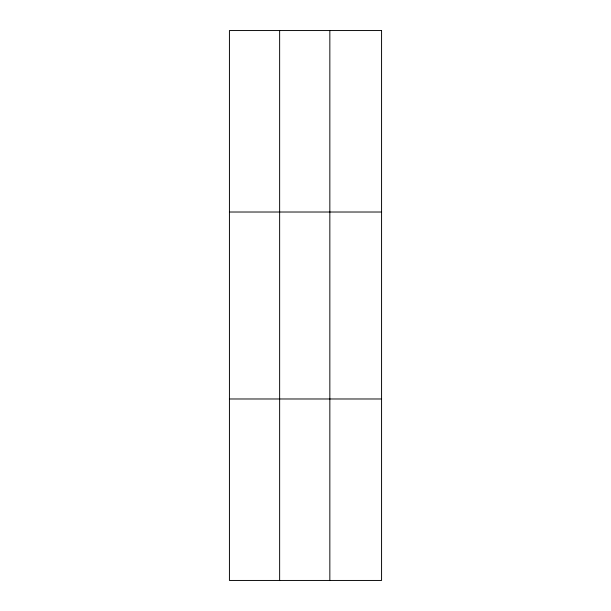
<?xml version="1.0" encoding="UTF-8"?>
<svg xmlns="http://www.w3.org/2000/svg" width="611" height="611" viewBox="0 0 611 611"><rect width="100%" height="100%" fill="white"/><g stroke="black" fill="none" stroke-linecap="round" stroke-linejoin="round"><path stroke-width="0.92" d="M279.639 580.45L279.639 30.55M329.841 580.45L329.841 30.55M229.43 212.017L381.57 212.017M229.43 398.983L381.57 398.983M381.57 30.55L381.57 580.45L229.43 580.45L229.43 30.55L381.57 30.55"/></g></svg>
